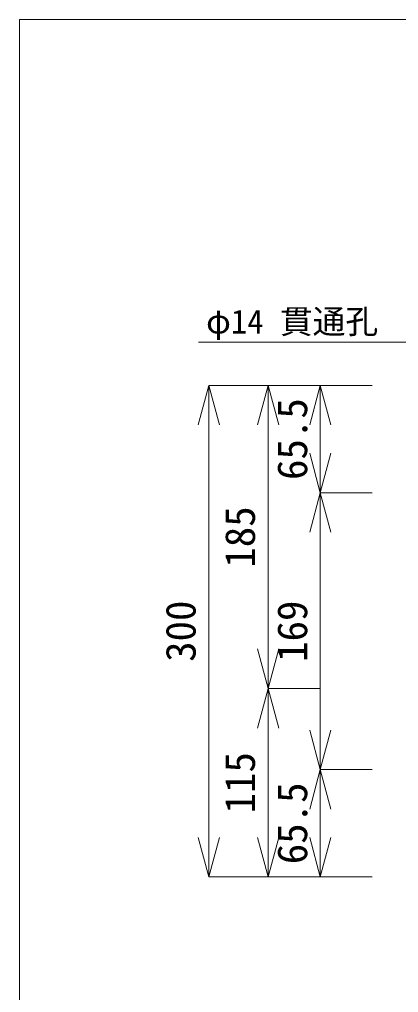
# Model space of a CAD drawing. Units: millimetres, scale not verified. Extents: x -757 to 891, y -713 to 439.
# Drawn here: x -757 to -526, y -155 to 439 of the extents above; entities that cross this region are included whole.
import ezdxf
from ezdxf.enums import TextEntityAlignment as Align

# ---------------------------------------------------------------- set-up
doc = ezdxf.new("R2010")
doc.units = ezdxf.units.MM
doc.header["$LTSCALE"] = 4
doc.linetypes.add('DASHED1', pattern=[1.8, 1.2, -0.6])
doc.layers.add('0-0', color=7, linetype='DASHED1', lineweight=9)
doc.styles.add('ＭＳ ゴシック', font='')
doc.styles.get('ＭＳ ゴシック').set_extended_font_data('MS Gothic')

msp = doc.modelspace()

# ---------------------------------------------------------------- linework, layer by layer
at = {"layer": '0-0', "linetype": 'Continuous'}
for p, q in [((-647.972, 242.2), (-478.942, 242.2)), ((-641.706, 215.829), (-648.176, 191.681)), ((-641.706, 215.829), (-605.491, 215.829)), ((-641.706, 215.829), (-635.235, 191.681)), ((-641.706, 215.829), (-641.706, -84.171)), ((-605.491, 215.829), (-611.961, 191.681)), ((-609.369, 215.829), (-573.602, 215.829)), ((-605.491, 215.829), (-573.602, 215.829)), ((-605.491, 215.829), (-599.021, 191.681)), ((-605.491, 215.829), (-605.491, 30.829)), ((-573.602, 215.829), (-580.073, 191.681)), ((-573.602, 215.829), (-541.848, 215.829)), ((-573.602, 215.829), (-567.132, 191.681)), ((-573.602, 215.829), (-573.602, 150.329)), ((-573.602, 150.329), (-580.073, 174.477)), ((-573.602, 150.329), (-567.132, 174.477)), ((-573.602, 150.329), (-580.073, 126.181)), ((-573.602, 150.329), (-567.132, 126.181)), ((-573.602, 150.329), (-573.602, -18.671)), ((-573.602, 150.329), (-541.848, 150.329)), ((-605.491, 30.829), (-611.961, 54.977)), ((-605.491, 30.829), (-599.021, 54.977)), ((-605.491, 30.829), (-611.961, 6.681)), ((-605.491, 30.829), (-573.602, 30.829)), ((-605.491, 30.829), (-599.021, 6.681)), ((-605.491, 30.829), (-605.491, -84.171)), ((-573.602, -18.671), (-580.073, 5.477)), ((-573.602, -18.671), (-567.132, 5.477)), ((-573.602, -18.671), (-580.073, -42.819)), ((-573.602, -18.671), (-567.132, -42.819)), ((-573.602, -18.671), (-573.602, -84.171)), ((-573.602, -18.671), (-541.848, -18.671)), ((-641.706, -84.171), (-648.176, -60.023)), ((-641.706, -84.171), (-635.235, -60.023)), ((-605.491, -84.171), (-611.961, -60.023)), ((-605.491, -84.171), (-599.021, -60.023)), ((-573.602, -84.171), (-580.073, -60.023)), ((-573.602, -84.171), (-567.132, -60.023)), ((-641.706, -84.171), (-605.491, -84.171)), ((-573.602, -84.171), (-609.369, -84.171)), ((-605.491, -84.171), (-573.602, -84.171)), ((-573.602, -84.171), (-541.848, -84.171))]:
    msp.add_line(p, q, dxfattribs=at)
msp.add_lwpolyline([(-757.269, -712.889), (890.731, -712.889), (890.731, 439.111), (-757.269, 439.111)], close=True, dxfattribs=at)

# ---------------------------------------------------------------- texts
at = {"layer": '0-0', "style": 'ＭＳ ゴシック'}
msp.add_text('φ14 貫通孔', height=14.66, dxfattribs=at).set_placement((-643.333, 243.065), align=Align.BOTTOM_LEFT)
for s, p in [('65.5', (-576.102, 158.079)), ('185', (-607.991, 104.579)), ('300', (-644.206, 47.079)), ('169', (-576.102, 47.079)), ('115', (-607.991, -45.421)), ('65.5', (-576.102, -76.421))]:
    msp.add_text(s, height=18.33, rotation=90, dxfattribs=at).set_placement(p, align=Align.BOTTOM_LEFT)

doc.saveas('drawing.dxf')
